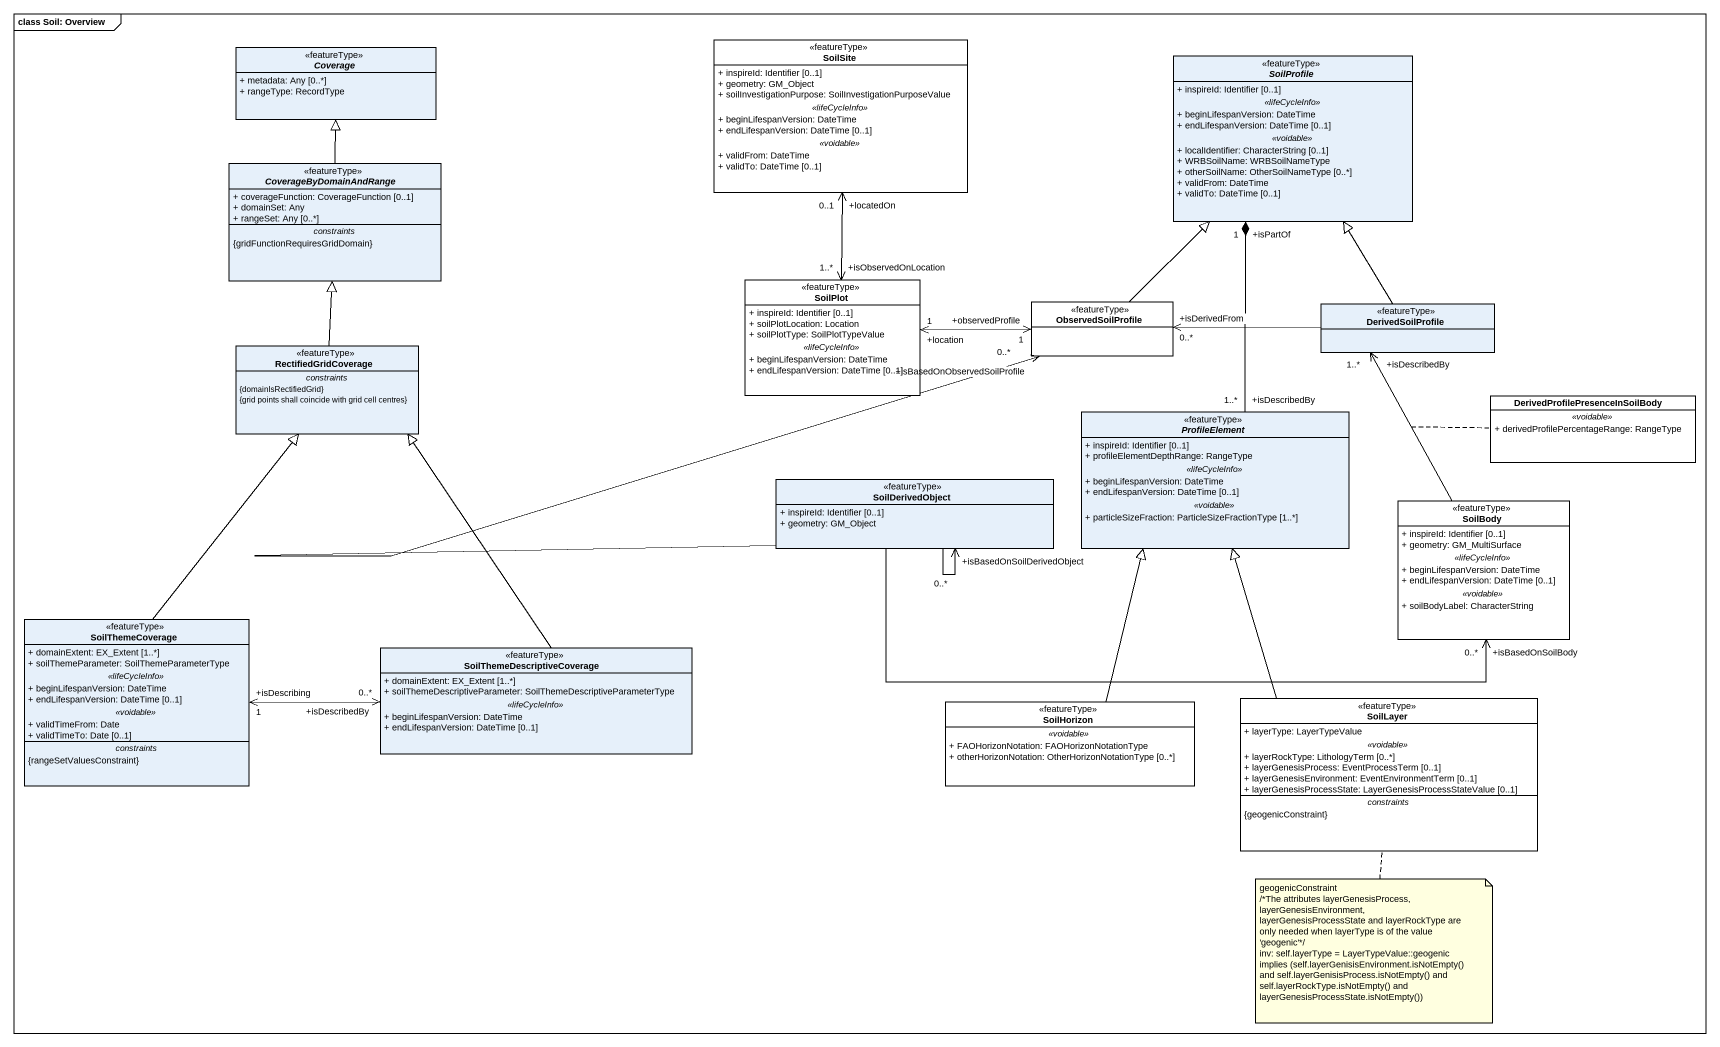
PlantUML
@startuml
mainframe class Soil: Overview
hide circle
hide empty members
skinparam classAttributeIconSize 0
abstract class Coverage <<featureType>> {
  + metadata: Any [0..*]
  + rangeType: RecordType
}
class SoilSite <<featureType>> #FFFFFF {
  + inspireId: Identifier [0..1]
  + geometry: GM_Object
  + soilInvestigationPurpose: SoilInvestigationPurposeValue
  .. <<lifeCycleInfo>> ..
  + beginLifespanVersion: DateTime
  + endLifespanVersion: DateTime [0..1]
  .. <<voidable>> ..
  + validFrom: DateTime
  + validTo: DateTime [0..1]
}
abstract class SoilProfile <<featureType>> {
  + inspireId: Identifier [0..1]
  .. <<lifeCycleInfo>> ..
  + beginLifespanVersion: DateTime
  + endLifespanVersion: DateTime [0..1]
  .. <<voidable>> ..
  + localIdentifier: CharacterString [0..1]
  + WRBSoilName: WRBSoilNameType
  + otherSoilName: OtherSoilNameType [0..*]
  + validFrom: DateTime
  + validTo: DateTime [0..1]
}
abstract class CoverageByDomainAndRange <<featureType>> {
  + coverageFunction: CoverageFunction [0..1]
  + domainSet: Any
  + rangeSet: Any [0..*]
  -- constraints --
  {gridFunctionRequiresGridDomain}
}
class SoilPlot <<featureType>> #FFFFFF {
  + inspireId: Identifier [0..1]
  + soilPlotLocation: Location
  + soilPlotType: SoilPlotTypeValue
  .. <<lifeCycleInfo>> ..
  + beginLifespanVersion: DateTime
  + endLifespanVersion: DateTime [0..1]
}
class ObservedSoilProfile <<featureType>> #FFFFFF
class DerivedSoilProfile <<featureType>>
class RectifiedGridCoverage <<featureType>> {
  -- constraints --
  {domainIsRectifiedGrid}
  {grid points shall coincide with grid cell centres}
}
class "DerivedProfilePresenceInSoilBody" as DerivedProfilePresenceInSoil #FFFFFF {
  .. <<voidable>> ..
  + derivedProfilePercentageRange: RangeType
}
abstract class ProfileElement <<featureType>> {
  + inspireId: Identifier [0..1]
  + profileElementDepthRange: RangeType
  .. <<lifeCycleInfo>> ..
  + beginLifespanVersion: DateTime
  + endLifespanVersion: DateTime [0..1]
  .. <<voidable>> ..
  + particleSizeFraction: ParticleSizeFractionType [1..*]
}
class SoilDerivedObject <<featureType>> {
  + inspireId: Identifier [0..1]
  + geometry: GM_Object
}
class SoilBody <<featureType>> #FFFFFF {
  + inspireId: Identifier [0..1]
  + geometry: GM_MultiSurface
  .. <<lifeCycleInfo>> ..
  + beginLifespanVersion: DateTime
  + endLifespanVersion: DateTime [0..1]
  .. <<voidable>> ..
  + soilBodyLabel: CharacterString
}
class SoilThemeCoverage <<featureType>> {
  + domainExtent: EX_Extent [1..*]
  + soilThemeParameter: SoilThemeParameterType
  .. <<lifeCycleInfo>> ..
  + beginLifespanVersion: DateTime
  + endLifespanVersion: DateTime [0..1]
  .. <<voidable>> ..
  + validTimeFrom: Date
  + validTimeTo: Date [0..1]
  -- constraints --
  {rangeSetValuesConstraint}
}
class SoilThemeDescriptiveCoverage <<featureType>> {
  + domainExtent: EX_Extent [1..*]
  + soilThemeDescriptiveParameter: SoilThemeDescriptiveParameterType
  .. <<lifeCycleInfo>> ..
  + beginLifespanVersion: DateTime
  + endLifespanVersion: DateTime [0..1]
}
class SoilHorizon <<featureType>> #FFFFFF {
  .. <<voidable>> ..
  + FAOHorizonNotation: FAOHorizonNotationType
  + otherHorizonNotation: OtherHorizonNotationType [0..*]
}
class SoilLayer <<featureType>> #FFFFFF {
  + layerType: LayerTypeValue
  .. <<voidable>> ..
  + layerRockType: LithologyTerm [0..*]
  + layerGenesisProcess: EventProcessTerm [0..1]
  + layerGenesisEnvironment: EventEnvironmentTerm [0..1]
  + layerGenesisProcessState: LayerGenesisProcessStateValue [0..1]
  -- constraints --
  {geogenicConstraint}
}
SoilSite "+locatedOn\n0..1" <--> "+isObservedOnLocation\n1..*" SoilPlot
CoverageByDomainAndRange -up-|> Coverage
ObservedSoilProfile -up-|> SoilProfile
ObservedSoilProfile "+observedProfile\n1" <-left-> "+location\n1" SoilPlot
ObservedSoilProfile "+isDerivedFrom\n0..*" <-right- DerivedSoilProfile
DerivedSoilProfile -up-|> SoilProfile
RectifiedGridCoverage -up-|> CoverageByDomainAndRange
ProfileElement "+isDescribedBy\n1..*" -up-* "+isPartOf\n1" SoilProfile
SoilDerivedObject -up-> "+isBasedOnObservedSoilProfile\n0..*" ObservedSoilProfile
SoilDerivedObject --> "+isBasedOnSoilDerivedObject\n0..*" SoilDerivedObject
SoilDerivedObject -right-> "+isBasedOnSoilBody\n0..*" SoilBody
SoilBody -up-> "+isDescribedBy\n1..*" DerivedSoilProfile
(SoilBody, DerivedSoilProfile) .. DerivedProfilePresenceInSoil
SoilThemeCoverage -up-|> RectifiedGridCoverage
SoilThemeCoverage "+isDescribing\n1" <-right-> "+isDescribedBy\n0..*" SoilThemeDescriptiveCoverage
SoilThemeDescriptiveCoverage -up-|> RectifiedGridCoverage
SoilHorizon -up-|> ProfileElement
SoilLayer -up-|> ProfileElement
note bottom of SoilLayer
  geogenicConstraint
  /*The attributes layerGenesisProcess, layerGenesisEnvironment, layerGenesisProcessState and layerRockType are only needed when layerType is of the value 'geogenic'*/
  inv: self.layerType = LayerTypeValue::geogenic implies (self.layerGenisisEnvironment.isNotEmpty() and self.layerGenisisProcess.isNotEmpty() and self.layerRockType.isNotEmpty() and layerGenesisProcessState.isNotEmpty())
end note
@enduml
